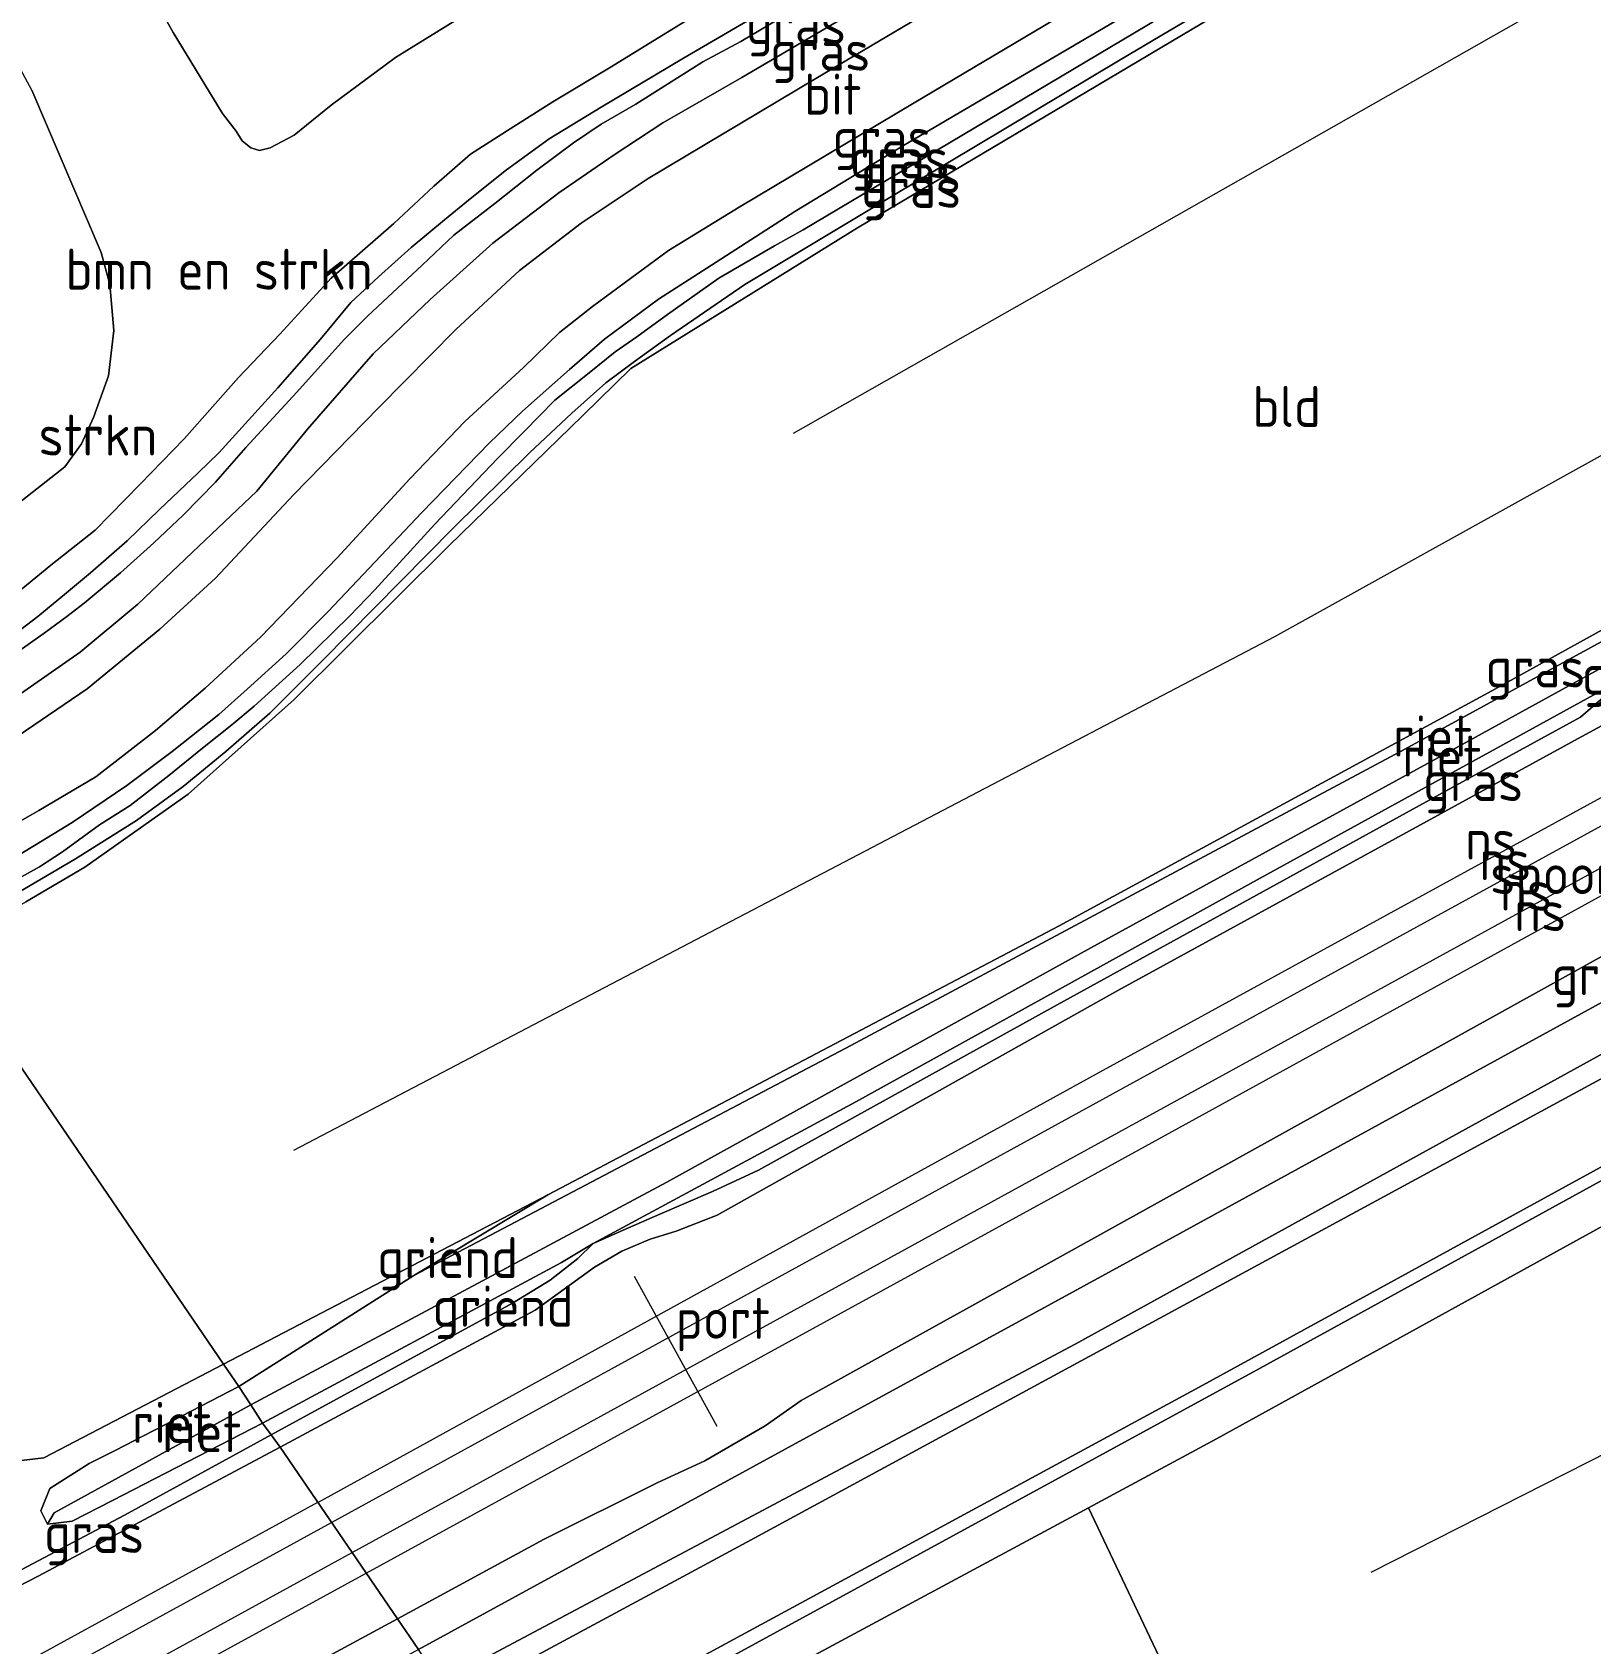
# Model space of a CAD drawing. Extents: x 253736 to 255979, y 477184 to 479215.
# Drawn here: x 254310.8 to 254406, y 477537.7 to 477636.1 of the extents above; entities that cross this region are included whole.
import ezdxf
from ezdxf.enums import TextEntityAlignment as Align

# ---------------------------------------------------------------- set-up
doc = ezdxf.new("R2010")
doc.units = 0
for name, color, linetype, lineweight in [('af-bs-rasterhekwerk', 8, 'hekwerk', 18), ('bp-b5-bomenstruiken', 8, 'Continuous', 18), ('bp-b5-grasland', 8, 'Continuous', 18), ('bp-b5-overig', 8, 'Continuous', 18), ('bp-b5-riet', 8, 'Continuous', 18), ('bw-bs-portaal', 8, 'Continuous', 18), ('gw-bs-insteekwatergang', 8, 'Continuous', 18), ('gw-bs-kruinlijn', 8, 'Continuous', 18), ('gw-bs-teenlijn', 8, 'Continuous', 18), ('og-b5-grond_ingericht', 8, 'Continuous', 18), ('og-b5-spoor', 8, 'Continuous', 18), ('og-b5-water', 8, 'Continuous', 18), ('og-bs-hoogtelijn', 8, 'Continuous', 18), ('og-bs-hulpgeometrie', 8, 'Continuous', 18), ('og-bs-spoor', 8, 'Continuous', 18), ('og-bs-terreinafscheiding', 8, 'Continuous', 18), ('vh-b5-verh_soort', 8, 'Continuous', 18), ('wh-bs-greppel', 8, 'greppel', 18), ('wh-bs-waterlijn', 8, 'Continuous', 18)]:
    doc.layers.add(name, color=color, linetype=linetype, lineweight=lineweight)
doc.styles.add('rtw_iso', font='isocp.shx')
doc.linetypes.add('greppel', pattern='A,25.5,-0.01,[14,RTW.shx,S=1,R=0,X=0,Y=0],1,[14,RTW.shx,S=1,R=0,X=0,Y=0],1,[14,RTW.shx,S=1,R=0,X=0,Y=0],1,[14,RTW.shx,S=1,R=0,X=0,Y=0],1,[14,RTW.shx,S=1,R=0,X=0,Y=0],0.5,-0.01', length=30.02)
doc.linetypes.add('hekwerk', pattern='A,7,-1.5,[1,RTW.shx,S=0.75,R=0,X=0,Y=0],-1.5', length=10)

# ---------------------------------------------------------------- blocks, each defined once
blk = doc.blocks.new('dtbattr-r')
at = {"style": 'rtw_iso'}
blk.add_attdef('TAG', text='', height=2.5, dxfattribs=at).set_placement((0, 0), align=Align.MIDDLE_CENTER)
blk = doc.blocks.new('dtbattr-l')
at = {"style": 'rtw_iso'}
blk.add_attdef('TAG', (0, 0), '', height=2.5, dxfattribs=at)
blk = doc.blocks.new('Deel_d28hz')
at = {"layer": 'af-bs-rasterhekwerk'}
for points in [[(254305.281, 477580.035, 23.264), (254310.453, 477583.014, 23.242), (254314.055, 477585.124, 23.215), (254320.361, 477589.577, 23.197), (254326.838, 477595.349, 23.179), (254336.285, 477604.744, 23.056), (254344.455, 477612.703, 23.041), (254347.383, 477615.575, 23.023), (254361.225, 477624.149, 23.005), (254388.634, 477640.439, 23.131), (254414.137, 477655.25, 23.323), (254435.341, 477667.717, 23.656), (254456.128, 477627.019, 23.476), (254426.47, 477610.52, 23.293), (254399.983, 477595.896, 23.299), (254373.551, 477581.547, 23.341), (254342.313, 477565.125, 23.425), (254322.524, 477554.771, 23.24)], [(254341.078, 477527.588, 23.417), (254375.341, 477546.014, 23.454), (254383.151, 477550.214, 23.763), (254433.305, 477577.827, 23.751), (254477.507, 477601.762, 23.709), (254480.997, 477603.677, 23.789)], [(254232.164, 477512.946, 24.131), (254223.257, 477525.936, 23.999), (254217.172, 477534.852, 23.834), (254215.819, 477537.077, 23.591), (254218.092, 477538.176, 22.697), (254233.383, 477540.146, 22.694), (254246.682, 477541.905, 22.742), (254261.564, 477543.065, 22.823), (254277.034, 477544.902, 23.048), (254293.547, 477546.947, 23.147), (254311.538, 477549.059, 23.213), (254322.524, 477554.771, 23.24)]]:
    blk.add_polyline3d(points, dxfattribs=at)
at = {"layer": 'bp-b5-bomenstruiken'}
for points in [[(254338.019, 477637.654, 23.344), (254333.029, 477634.555, 23.428), (254329.097, 477631.636, 23.449), (254326.822, 477629.818, 23.431), (254325.369, 477629.031, 23.434), (254324.718, 477628.883, 23.44), (254324.175, 477629.046, 23.437), (254323.665, 477629.462, 23.437), (254323.287, 477630.066, 23.437), (254322.449, 477631.146, 23.437), (254319.436, 477636.074, 23.458), (254316.046, 477642.141, 23.452)], [(254310.818, 477632.557, 23.344), (254315.043, 477622.648, 23.368), (254315.569, 477620.701, 23.386), (254315.809, 477617.885, 23.392), (254315.486, 477615.113, 23.365), (254314.57, 477612.573, 23.356), (254313.847, 477610.971, 23.26), (254312.824, 477609.555, 23.233), (254307.012, 477605.012, 23.149)]]:
    blk.add_polyline3d(points, dxfattribs=at)
blk.add_polyline3d([(254349.231, 477515.642, 23.345), (254341.078, 477527.588, 23.417), (254375.341, 477546.014, 23.454), (254385.479, 477524.627, 23.574), (254387.419, 477519.995, 23.544), (254387.547, 477518.707, 23.547), (254386.218, 477517.908, 23.55), (254384.874, 477517.541, 23.553), (254380.338, 477517.043, 23.541)], close=True, dxfattribs=at)
at = {"layer": 'bp-b5-grasland'}
for points in [[(254363.703, 477644.77, 23.044), (254346.085, 477633.926, 23.05), (254342.629, 477631.852, 23.152), (254340.019, 477630.191, 23.239), (254337.596, 477628.663, 23.281), (254335.354, 477626.696, 23.26), (254332.912, 477624.415, 23.257), (254329.094, 477621.074, 23.236), (254325.965, 477617.673, 23.221), (254323.433, 477615.019, 23.239), (254320.109, 477611.279, 23.23), (254317.426, 477608.499, 23.23), (254314.678, 477605.704, 23.236), (254311.979, 477603.566, 23.203), (254308.998, 477601.112, 23.101)], [(254307.012, 477605.012, 23.149), (254312.824, 477609.555, 23.233), (254313.847, 477610.971, 23.26), (254314.57, 477612.573, 23.356), (254315.486, 477615.113, 23.365), (254315.809, 477617.885, 23.392), (254315.569, 477620.701, 23.386), (254315.043, 477622.648, 23.368), (254310.818, 477632.557, 23.344)], [(254316.046, 477642.141, 23.452), (254319.436, 477636.074, 23.458), (254322.449, 477631.146, 23.437), (254323.287, 477630.066, 23.437), (254323.665, 477629.462, 23.437), (254324.175, 477629.046, 23.437), (254324.718, 477628.883, 23.44), (254325.369, 477629.031, 23.434), (254326.822, 477629.818, 23.431), (254329.097, 477631.636, 23.449), (254333.029, 477634.555, 23.428), (254338.019, 477637.654, 23.344)], [(254366.683, 477643.917, 21.73), (254350.606, 477634.516, 21.766), (254345.574, 477631.533, 21.841), (254342.411, 477629.59, 21.841), (254339.791, 477627.687, 21.841), (254337.577, 477625.918, 21.838), (254336.01, 477624.648, 21.844), (254333.973, 477622.955, 21.859), (254331.991, 477621.16, 21.859), (254330.289, 477619.604, 21.859), (254328.44, 477617.354, 21.859), (254325.83, 477614.394, 21.847), (254322.256, 477610.441, 21.847), (254320.961, 477609.192, 21.802), (254318.603, 477606.954, 21.799), (254316.631, 477605.043, 21.799), (254314.385, 477603.093, 21.799), (254312.926, 477601.863, 21.772), (254311.168, 477600.42, 21.769), (254308.822, 477598.631, 21.745)], [(254308.998, 477601.112, 23.101), (254311.979, 477603.566, 23.203), (254314.678, 477605.704, 23.236), (254317.426, 477608.499, 23.23), (254320.109, 477611.279, 23.23), (254323.433, 477615.019, 23.239), (254325.965, 477617.673, 23.221), (254329.094, 477621.074, 23.236), (254332.912, 477624.415, 23.257), (254335.354, 477626.696, 23.26), (254337.596, 477628.663, 23.281), (254340.019, 477630.191, 23.239), (254342.629, 477631.852, 23.152), (254346.085, 477633.926, 23.05), (254363.703, 477644.77, 23.044)], [(254371.107, 477643.285, 23.134), (254354.178, 477633.337, 23.152), (254349.34, 477630.563, 23.161), (254346.375, 477628.623, 23.134), (254342.999, 477626.299, 23.107), (254338.962, 477623.219, 23.089), (254335.133, 477619.775, 23.143), (254331.651, 477616.47, 23.14), (254327.641, 477611.869, 23.113), (254324.547, 477608.081, 23.095), (254320.608, 477604.326, 23.095), (254317.29, 477601.18, 23.164), (254313.765, 477598.255, 23.173), (254309.639, 477595.382, 23.164)], [(254309.89, 477598.237, 21.673), (254311.571, 477599.398, 21.667), (254312.95, 477600.417, 21.667), (254314.007, 477601.23, 21.667), (254316.219, 477603.087, 21.658), (254318.257, 477604.922, 21.64), (254320.046, 477606.617, 21.61), (254322.035, 477608.629, 21.601), (254323.878, 477610.739, 21.619), (254326.989, 477614.114, 21.679), (254329.89, 477617.34, 21.712), (254331.311, 477618.771, 21.721), (254332.854, 477620.203, 21.721), (254334.64, 477621.874, 21.733), (254336.582, 477623.718, 21.775), (254339.091, 477625.639, 21.775), (254341.655, 477627.678, 21.787), (254343.898, 477629.346, 21.787), (254345.574, 477630.487, 21.787), (254347.705, 477631.713, 21.787), (254351.787, 477634.285, 21.766), (254354.105, 477635.524, 21.73), (254380.109, 477650.956, 21.739)], [(254398.472, 477656.815, 23.362), (254358.691, 477633.265, 23.26), (254348.454, 477627.169, 23.314), (254344.368, 477624.45, 23.311), (254340.6, 477621.542, 23.296), (254336.699, 477617.945, 23.305), (254332.001, 477613.19, 23.299), (254326.797, 477607.853, 23.305), (254322.018, 477602.767, 23.314), (254318.629, 477599.648, 23.305), (254314.189, 477596.006, 23.326), (254309.979, 477593.13, 23.362)], [(254309.639, 477595.382, 23.164), (254313.765, 477598.255, 23.173), (254317.29, 477601.18, 23.164), (254320.608, 477604.326, 23.095), (254324.547, 477608.081, 23.095), (254327.641, 477611.869, 23.113), (254331.651, 477616.47, 23.14), (254335.133, 477619.775, 23.143), (254338.962, 477623.219, 23.089), (254342.999, 477626.299, 23.107), (254346.375, 477628.623, 23.134), (254349.34, 477630.563, 23.161), (254354.178, 477633.337, 23.152), (254371.107, 477643.285, 23.134)], [(254386.698, 477642.488, 23.332), (254364.156, 477629.235, 23.32), (254357.416, 477625.162, 23.326), (254352.319, 477621.879, 23.296), (254349.087, 477619.792, 23.275), (254345.777, 477617.367, 23.272), (254343.637, 477615.516, 23.308), (254340.783, 477612.956, 23.335), (254338.756, 477611.031, 23.347), (254334.634, 477606.779, 23.368), (254328.916, 477600.726, 23.365), (254326.35, 477598.148, 23.401), (254323.966, 477595.985, 23.401), (254322.233, 477594.442, 23.368), (254319.377, 477592.177, 23.398), (254316.605, 477590.108, 23.35), (254313.272, 477587.855, 23.38), (254310.969, 477586.45, 23.395), (254307.662, 477584.45, 23.344)], [(254307.26, 477586.329, 23.326), (254311.227, 477588.583, 23.326), (254314.713, 477590.645, 23.326), (254318.358, 477593.473, 23.326), (254321.402, 477596.053, 23.326), (254324.767, 477599.154, 23.326), (254329.464, 477604.011, 23.341), (254333.896, 477608.834, 23.323), (254337.261, 477612.322, 23.293), (254340.834, 477615.633, 23.299), (254343.04, 477617.76, 23.302), (254345.044, 477619.346, 23.314), (254349.684, 477622.77, 23.305), (254354.017, 477625.417, 23.278), (254364.697, 477631.779, 23.299), (254405.808, 477656.193, 23.344)], [(254382.667, 477638.767, 22.708), (254357.924, 477624.041, 22.708), (254356.158, 477623.058, 22.708), (254352.764, 477621.08, 22.708), (254349.626, 477618.86, 22.708), (254347.763, 477617.503, 22.708), (254346.433, 477616.595, 22.708), (254344.856, 477615.313, 22.708), (254342.747, 477613.624, 22.708), (254340.872, 477611.715, 22.708), (254339.25, 477610.074, 22.708), (254335.425, 477606.059, 22.708), (254331.751, 477602.051, 22.708), (254330.222, 477600.476, 22.708), (254327.196, 477597.49, 22.708), (254324.394, 477594.945, 22.708), (254323.02, 477593.813, 22.708), (254321.233, 477592.381, 22.708), (254319.169, 477590.723, 22.708), (254316.815, 477588.882, 22.708), (254314.938, 477587.7, 22.708), (254312.678, 477586.051, 22.708), (254311.268, 477585.142, 22.708), (254309.088, 477583.918, 22.708)], [(254307.662, 477584.45, 23.344), (254310.969, 477586.45, 23.395), (254313.272, 477587.855, 23.38), (254316.605, 477590.108, 23.35), (254319.377, 477592.177, 23.398), (254322.233, 477594.442, 23.368), (254323.966, 477595.985, 23.401), (254326.35, 477598.148, 23.401), (254328.916, 477600.726, 23.365), (254334.634, 477606.779, 23.368), (254338.756, 477611.031, 23.347), (254340.783, 477612.956, 23.335), (254343.637, 477615.516, 23.308), (254345.777, 477617.367, 23.272), (254349.087, 477619.792, 23.275), (254352.319, 477621.879, 23.296), (254357.416, 477625.162, 23.326), (254364.156, 477629.235, 23.32), (254386.698, 477642.488, 23.332)], [(254406.008, 477651.432, 23.296), (254377.286, 477634.415, 23.035), (254363.309, 477626.063, 23.023), (254354.352, 477620.693, 23.059), (254349.809, 477617.584, 23.041), (254347.624, 477615.986, 23.044), (254345.861, 477614.684, 23.041), (254343.784, 477612.836, 23.026), (254341.209, 477610.42, 23.047), (254336.547, 477605.827, 23.086), (254328.565, 477597.733, 23.179), (254325.352, 477594.518, 23.179), (254322.649, 477592.178, 23.173), (254320.052, 477590.055, 23.173), (254317.197, 477587.963, 23.185), (254313.468, 477585.625, 23.191), (254308.853, 477582.929, 23.218)], [(254309.088, 477583.918, 22.708), (254311.268, 477585.142, 22.708), (254312.678, 477586.051, 22.708), (254314.938, 477587.7, 22.708), (254316.815, 477588.882, 22.708), (254319.169, 477590.723, 22.708), (254321.233, 477592.381, 22.708), (254323.02, 477593.813, 22.708), (254324.394, 477594.945, 22.708), (254327.196, 477597.49, 22.708), (254330.222, 477600.476, 22.708), (254331.751, 477602.051, 22.708), (254335.425, 477606.059, 22.708), (254339.25, 477610.074, 22.708), (254340.872, 477611.715, 22.708), (254342.747, 477613.624, 22.708), (254344.856, 477615.313, 22.708), (254346.433, 477616.595, 22.708), (254347.763, 477617.503, 22.708), (254349.626, 477618.86, 22.708), (254352.764, 477621.08, 22.708), (254356.158, 477623.058, 22.708), (254357.924, 477624.041, 22.708), (254382.667, 477638.767, 22.708)], [(254388.634, 477640.439, 23.131), (254361.225, 477624.149, 23.005), (254347.383, 477615.575, 23.023), (254344.455, 477612.703, 23.041), (254336.285, 477604.744, 23.056), (254326.838, 477595.349, 23.179), (254320.361, 477589.577, 23.197), (254314.055, 477585.124, 23.215), (254310.453, 477583.014, 23.242)], [(254308.853, 477582.929, 23.218), (254313.468, 477585.625, 23.191), (254317.197, 477587.963, 23.185), (254320.052, 477590.055, 23.173), (254322.649, 477592.178, 23.173), (254325.352, 477594.518, 23.179), (254328.565, 477597.733, 23.179), (254336.547, 477605.827, 23.086), (254341.209, 477610.42, 23.047), (254343.784, 477612.836, 23.026), (254345.861, 477614.684, 23.041), (254347.624, 477615.986, 23.044), (254349.809, 477617.584, 23.041), (254354.352, 477620.693, 23.059), (254363.309, 477626.063, 23.023), (254377.286, 477634.415, 23.035), (254406.008, 477651.432, 23.296)], [(254436.836, 477610.114, 24.094), (254405.245, 477592.972, 24.043), (254377.134, 477577.594, 24.049), (254352.669, 477563.879, 23.98), (254350.168, 477562.906, 23.974), (254348.576, 477562.402, 23.989), (254346.841, 477561.681, 24.01), (254345.182, 477560.706, 24.013), (254341.547, 477558.072, 24.019), (254325.975, 477549.715, 23.915), (254325.422, 477550.463, 23.441), (254340.17, 477558.508, 23.482), (254342.458, 477559.913, 23.455), (254344.156, 477561.236, 23.449), (254345.082, 477562.146, 23.401), (254347.244, 477563.102, 23.431), (254349.172, 477563.939, 23.503), (254352.38, 477565.322, 23.509), (254355.193, 477566.62, 23.512), (254373.438, 477576.715, 23.554), (254401.041, 477591.889, 23.488), (254405.398, 477594.287, 23.515), (254406.606, 477595.343, 23.53)]]:
    blk.add_polyline3d(points, dxfattribs=at)
for points in [[(254462.896, 477629.961, 23.541), (254454.882, 477625.54, 23.494), (254428.958, 477611.075, 23.35), (254394.67, 477592.317, 23.251), (254360.517, 477574.069, 23.401), (254334.133, 477560.182, 23.401), (254342.313, 477565.125, 23.425), (254373.551, 477581.547, 23.341), (254399.983, 477595.896, 23.299), (254426.47, 477610.52, 23.293), (254456.128, 477627.019, 23.476), (254462.525, 477630.501, 23.513)], [(254464.889, 477627.067, 23.537), (254445.15, 477615.928, 23.551), (254414.307, 477598.934, 23.536), (254412.704, 477597.989, 23.482), (254410.348, 477597.336, 23.482), (254408.295, 477596.412, 23.53), (254407.541, 477596.117, 23.53), (254406.606, 477595.343, 23.53), (254405.398, 477594.287, 23.515), (254401.041, 477591.889, 23.488), (254373.438, 477576.715, 23.554), (254355.193, 477566.62, 23.512), (254352.38, 477565.322, 23.509), (254349.172, 477563.939, 23.503), (254347.244, 477563.102, 23.431), (254345.082, 477562.146, 23.401), (254361.13, 477570.788, 23.479), (254385.817, 477584.44, 23.458), (254407.653, 477596.433, 23.497), (254430.335, 477608.913, 23.503), (254450.449, 477619.952, 23.521), (254464.484, 477627.656, 23.569)], [(254473.724, 477614.238, 23.601), (254469.074, 477611.774, 23.604), (254460.49, 477607.033, 23.667), (254457.909, 477605.816, 23.634), (254454.472, 477603.673, 23.616), (254453.09, 477602.272, 23.613), (254423.588, 477586.115, 23.418), (254379.218, 477561.819, 23.481), (254334.415, 477537.35, 23.276), (254333.139, 477539.219, 23.861), (254342.099, 477544.102, 24.093), (254349.001, 477547.539, 24.093), (254351.921, 477548.87, 24.093), (254355.597, 477551.02, 24.093), (254357.79, 477552.56, 24.093), (254408.765, 477580.83, 24.105), (254411.268, 477582.128, 24.213), (254413.278, 477582.723, 24.228), (254416.323, 477584.084, 24.231), (254418.015, 477585.914, 24.228), (254470.187, 477614.756, 24.237), (254472.656, 477615.79, 24.237)], [(254475.559, 477611.573, 23.475), (254427.832, 477585.338, 23.472), (254374.527, 477555.998, 23.463), (254335.763, 477535.375, 23.255), (254334.415, 477537.35, 23.276), (254379.218, 477561.819, 23.481), (254423.588, 477586.115, 23.418), (254453.09, 477602.272, 23.613), (254454.472, 477603.673, 23.616), (254457.909, 477605.816, 23.634), (254460.49, 477607.033, 23.667), (254469.074, 477611.774, 23.604), (254473.724, 477614.238, 23.601)], [(254476.237, 477610.589, 22.647), (254412.626, 477575.437, 22.647), (254354.477, 477543.9, 22.647), (254336.542, 477534.234, 22.595), (254335.763, 477535.375, 23.255), (254374.527, 477555.998, 23.463), (254427.832, 477585.338, 23.472), (254475.559, 477611.573, 23.475)], [(254479.429, 477605.954, 23.465), (254435.269, 477581.702, 23.457), (254385.829, 477554.542, 23.514), (254339.812, 477529.442, 23.252), (254339.302, 477530.189, 22.595), (254382.107, 477553.363, 22.599), (254430.264, 477579.749, 22.647), (254479.011, 477606.56, 22.647)], [(254480.997, 477603.677, 23.789), (254477.507, 477601.762, 23.709), (254433.305, 477577.827, 23.751), (254383.151, 477550.214, 23.763), (254375.341, 477546.014, 23.454), (254341.078, 477527.588, 23.417), (254339.812, 477529.442, 23.252), (254385.829, 477554.542, 23.514), (254435.269, 477581.702, 23.457), (254479.429, 477605.954, 23.465)], [(254325.975, 477549.715, 23.915), (254311.194, 477541.841, 23.852), (254297.026, 477534.529, 23.963), (254305.035, 477539.205, 23.612), (254309.165, 477541.693, 23.483), (254316.465, 477545.557, 23.486), (254325.422, 477550.463, 23.441)], [(254334.415, 477537.35, 23.276), (254299.542, 477518.305, 23.294), (254280.96, 477508.818, 23.438), (254266.964, 477500.434, 23.504), (254245.718, 477491.038, 24.047), (254247.677, 477492.44, 23.978), (254267.827, 477503.204, 23.936), (254280.561, 477510.634, 24.014), (254284.434, 477512.773, 24.014), (254289.069, 477514.697, 24.041), (254293.205, 477516.957, 24.041), (254295.868, 477518.756, 24.023), (254304.197, 477523.572, 23.957), (254333.139, 477539.219, 23.861)]]:
    blk.add_polyline3d(points, close=True, dxfattribs=at)
at = {"layer": 'bp-b5-overig'}
for points in [[(254334.133, 477560.182, 23.401), (254323.455, 477553.407, 23.312), (254322.524, 477554.771, 23.24), (254342.313, 477565.125, 23.425)], [(254325.422, 477550.463, 23.441), (254324.898, 477551.172, 23.447), (254343.166, 477560.994, 23.491), (254345.082, 477562.146, 23.401), (254344.156, 477561.236, 23.449), (254342.458, 477559.913, 23.455), (254340.17, 477558.508, 23.482)]]:
    blk.add_polyline3d(points, close=True, dxfattribs=at)
blk.add_polyline3d([(254260.971, 477535.346, 23.222), (254260.247, 477539.734, 23.159), (254260.134, 477541.433, 23), (254261.564, 477543.065, 22.823), (254277.034, 477544.902, 23.048), (254293.547, 477546.947, 23.147), (254311.538, 477549.059, 23.213), (254322.524, 477554.771, 23.24), (254323.455, 477553.407, 23.312), (254315.908, 477549.503, 23.309), (254314.305, 477548.712, 23.3), (254311.906, 477547.183, 23.339), (254311.366, 477545.823, 23.348), (254311.762, 477545.018, 23.375), (254313.27, 477545.193, 23.432), (254315.746, 477546.454, 23.447), (254324.898, 477551.172, 23.447), (254325.422, 477550.463, 23.441), (254316.465, 477545.557, 23.486), (254309.165, 477541.693, 23.483), (254305.035, 477539.205, 23.612), (254297.026, 477534.529, 23.963)], dxfattribs=at)
at = {"layer": 'bp-b5-riet'}
for points in [[(254463.797, 477628.653, 23.08), (254446.7, 477619.11, 23.017), (254422.583, 477606.04, 23.002), (254397.761, 477592.385, 22.999), (254375.491, 477580.194, 23.008), (254349.582, 477565.88, 23.014), (254324.176, 477552.29, 22.928), (254323.455, 477553.407, 23.312), (254334.133, 477560.182, 23.401), (254360.517, 477574.069, 23.401), (254394.67, 477592.317, 23.251), (254428.958, 477611.075, 23.35), (254454.882, 477625.54, 23.494), (254462.896, 477629.961, 23.541)], [(254464.484, 477627.656, 23.569), (254450.449, 477619.952, 23.521), (254430.335, 477608.913, 23.503), (254407.653, 477596.433, 23.497), (254385.817, 477584.44, 23.458), (254361.13, 477570.788, 23.479), (254345.082, 477562.146, 23.401), (254343.166, 477560.994, 23.491), (254324.898, 477551.172, 23.447), (254324.176, 477552.29, 22.928), (254349.582, 477565.88, 23.014), (254375.491, 477580.194, 23.008), (254397.761, 477592.385, 22.999), (254422.583, 477606.04, 23.002), (254446.7, 477619.11, 23.017), (254463.797, 477628.653, 23.08)], [(254324.176, 477552.29, 22.928), (254312.166, 477545.704, 22.862), (254311.762, 477545.018, 23.375), (254311.366, 477545.823, 23.348), (254311.906, 477547.183, 23.339), (254314.305, 477548.712, 23.3), (254315.908, 477549.503, 23.309), (254323.455, 477553.407, 23.312)], [(254324.898, 477551.172, 23.447), (254315.746, 477546.454, 23.447), (254313.27, 477545.193, 23.432), (254311.762, 477545.018, 23.375), (254312.166, 477545.704, 22.862), (254324.176, 477552.29, 22.928)]]:
    blk.add_polyline3d(points, close=True, dxfattribs=at)
at = {"layer": 'bw-bs-portaal'}
blk.add_polyline3d([(254352.655, 477550.969, 32.491), (254347.619, 477560.132, 32.482)], dxfattribs=at)
at = {"layer": 'gw-bs-insteekwatergang'}
for points in [[(254427.007, 477682.076, 23.086), (254417.455, 477676.244, 23.086), (254393.176, 477662.038, 23.041), (254363.703, 477644.77, 23.044), (254346.085, 477633.926, 23.05), (254342.629, 477631.852, 23.152), (254340.019, 477630.191, 23.239), (254337.596, 477628.663, 23.281), (254335.354, 477626.696, 23.26), (254332.912, 477624.415, 23.257), (254329.094, 477621.074, 23.236), (254325.965, 477617.673, 23.221), (254323.433, 477615.019, 23.239), (254320.109, 477611.279, 23.23), (254317.426, 477608.499, 23.23), (254314.678, 477605.704, 23.236), (254311.979, 477603.566, 23.203), (254308.998, 477601.112, 23.101), (254306.139, 477599.037, 23.05), (254303.638, 477597.459, 22.963), (254300.157, 477595.184, 22.855), (254297.611, 477593.795, 22.75), (254296.347, 477593.126, 22.616)], [(254298.783, 477589.556, 23.12), (254302.684, 477591.479, 23.158), (254306.92, 477593.623, 23.164), (254309.639, 477595.382, 23.164), (254313.765, 477598.255, 23.173), (254317.29, 477601.18, 23.164), (254320.608, 477604.326, 23.095), (254324.547, 477608.081, 23.095), (254327.641, 477611.869, 23.113), (254331.651, 477616.47, 23.14), (254335.133, 477619.775, 23.143), (254338.962, 477623.219, 23.089), (254342.999, 477626.299, 23.107), (254346.375, 477628.623, 23.134), (254349.34, 477630.563, 23.161), (254354.178, 477633.337, 23.152), (254371.107, 477643.285, 23.134), (254401.514, 477661.304, 23.215), (254429.643, 477678.248, 23.194)], [(254434.32, 477671.456, 23.402), (254412.106, 477657.782, 23.374), (254386.698, 477642.488, 23.332), (254364.156, 477629.235, 23.32), (254357.416, 477625.162, 23.326), (254352.319, 477621.879, 23.296), (254349.087, 477619.792, 23.275), (254345.777, 477617.367, 23.272), (254343.637, 477615.516, 23.308), (254340.783, 477612.956, 23.335), (254338.756, 477611.031, 23.347), (254334.634, 477606.779, 23.368), (254328.916, 477600.726, 23.365), (254326.35, 477598.148, 23.401), (254323.966, 477595.985, 23.401), (254322.233, 477594.442, 23.368), (254319.377, 477592.177, 23.398), (254316.605, 477590.108, 23.35), (254313.272, 477587.855, 23.38), (254310.969, 477586.45, 23.395), (254307.662, 477584.45, 23.344), (254303.596, 477582.504, 23.315)], [(254304.773, 477580.779, 23.243), (254308.853, 477582.929, 23.218), (254313.468, 477585.625, 23.191), (254317.197, 477587.963, 23.185), (254320.052, 477590.055, 23.173), (254322.649, 477592.178, 23.173), (254325.352, 477594.518, 23.179), (254328.565, 477597.733, 23.179), (254336.547, 477605.827, 23.086), (254341.209, 477610.42, 23.047), (254343.784, 477612.836, 23.026), (254345.861, 477614.684, 23.041), (254347.624, 477615.986, 23.044), (254349.809, 477617.584, 23.041), (254354.352, 477620.693, 23.059), (254363.309, 477626.063, 23.023), (254377.286, 477634.415, 23.035), (254406.008, 477651.432, 23.296), (254423.658, 477662.019, 23.497), (254433.091, 477667.62, 23.551), (254435.876, 477669.197, 23.809)], [(254462.896, 477629.961, 23.541), (254454.882, 477625.54, 23.494), (254428.958, 477611.075, 23.35), (254394.67, 477592.317, 23.251), (254360.517, 477574.069, 23.401), (254334.133, 477560.182, 23.401), (254323.455, 477553.407, 23.312)], [(254324.898, 477551.172, 23.447), (254343.166, 477560.994, 23.491), (254345.082, 477562.146, 23.401), (254361.13, 477570.788, 23.479), (254385.817, 477584.44, 23.458), (254407.653, 477596.433, 23.497), (254430.335, 477608.913, 23.503), (254450.449, 477619.952, 23.521), (254464.484, 477627.656, 23.569)], [(254475.559, 477611.573, 23.475), (254427.832, 477585.338, 23.472), (254374.527, 477555.998, 23.463), (254335.763, 477535.375, 23.255)], [(254339.812, 477529.442, 23.252), (254385.829, 477554.542, 23.514), (254435.269, 477581.702, 23.457), (254479.429, 477605.954, 23.465)], [(254323.455, 477553.407, 23.312), (254315.908, 477549.503, 23.309), (254314.305, 477548.712, 23.3), (254311.906, 477547.183, 23.339), (254311.366, 477545.823, 23.348), (254311.762, 477545.018, 23.375), (254313.27, 477545.193, 23.432), (254315.746, 477546.454, 23.447), (254324.898, 477551.172, 23.447)]]:
    blk.add_polyline3d(points, dxfattribs=at)
at = {"layer": 'gw-bs-kruinlijn'}
for points in [[(254325.975, 477549.715, 23.915), (254341.547, 477558.072, 24.019), (254345.182, 477560.706, 24.013), (254346.841, 477561.681, 24.01), (254348.576, 477562.402, 23.989), (254350.168, 477562.906, 23.974), (254352.669, 477563.879, 23.98), (254377.134, 477577.594, 24.049), (254405.245, 477592.972, 24.043), (254436.836, 477610.114, 24.094), (254465.48, 477626.21, 24.074)], [(254472.656, 477615.79, 24.237), (254470.187, 477614.756, 24.237), (254418.015, 477585.914, 24.228), (254416.323, 477584.084, 24.231), (254413.278, 477582.723, 24.228), (254411.268, 477582.128, 24.213), (254408.765, 477580.83, 24.105), (254357.79, 477552.56, 24.093), (254355.597, 477551.02, 24.093), (254351.921, 477548.87, 24.093), (254349.001, 477547.539, 24.093), (254342.099, 477544.102, 24.093), (254333.139, 477539.219, 23.861)], [(254297.026, 477534.529, 23.963), (254311.194, 477541.841, 23.852), (254325.975, 477549.715, 23.915)], [(254333.139, 477539.219, 23.861), (254304.197, 477523.572, 23.957), (254295.868, 477518.756, 24.023), (254293.205, 477516.957, 24.041), (254289.069, 477514.697, 24.041), (254284.434, 477512.773, 24.014), (254280.561, 477510.634, 24.014), (254267.827, 477503.204, 23.936), (254247.677, 477492.44, 23.978), (254245.718, 477491.038, 24.047), (254246.005, 477489.539, 24.089), (254248.368, 477485.533, 23.963), (254250.041, 477483.222, 23.891), (254252.383, 477480.327, 23.756)]]:
    blk.add_polyline3d(points, dxfattribs=at)
at = {"layer": 'gw-bs-teenlijn'}
for points in [[(254325.422, 477550.463, 23.441), (254340.17, 477558.508, 23.482), (254342.458, 477559.913, 23.455), (254344.156, 477561.236, 23.449), (254345.082, 477562.146, 23.401), (254347.244, 477563.102, 23.431), (254349.172, 477563.939, 23.503), (254352.38, 477565.322, 23.509), (254355.193, 477566.62, 23.512), (254373.438, 477576.715, 23.554), (254401.041, 477591.889, 23.488), (254405.398, 477594.287, 23.515), (254406.606, 477595.343, 23.53), (254407.541, 477596.117, 23.53), (254408.295, 477596.412, 23.53), (254410.348, 477597.336, 23.482), (254412.704, 477597.989, 23.482), (254414.307, 477598.934, 23.536), (254445.15, 477615.928, 23.551), (254464.889, 477627.067, 23.537)], [(254334.415, 477537.35, 23.276), (254379.218, 477561.819, 23.481), (254423.588, 477586.115, 23.418), (254453.09, 477602.272, 23.613), (254454.472, 477603.673, 23.616), (254457.909, 477605.816, 23.634), (254460.49, 477607.033, 23.667), (254469.074, 477611.774, 23.604), (254473.724, 477614.238, 23.601)], [(254325.422, 477550.463, 23.441), (254316.465, 477545.557, 23.486), (254309.165, 477541.693, 23.483), (254305.035, 477539.205, 23.612), (254297.026, 477534.529, 23.963)]]:
    blk.add_polyline3d(points, dxfattribs=at)
at = {"layer": 'og-b5-grond_ingericht'}
for points in [[(254456.128, 477627.019, 23.476), (254426.47, 477610.52, 23.293), (254399.983, 477595.896, 23.299), (254373.551, 477581.547, 23.341), (254342.313, 477565.125, 23.425), (254322.524, 477554.771, 23.24), (254305.281, 477580.035, 23.264), (254310.453, 477583.014, 23.242), (254314.055, 477585.124, 23.215), (254320.361, 477589.577, 23.197), (254326.838, 477595.349, 23.179), (254336.285, 477604.744, 23.056), (254344.455, 477612.703, 23.041), (254347.383, 477615.575, 23.023), (254361.225, 477624.149, 23.005), (254388.634, 477640.439, 23.131), (254414.137, 477655.25, 23.323), (254435.341, 477667.717, 23.656)], [(254513.631, 477556.289, 23.634), (254484.72, 477544.703, 23.727), (254475.044, 477540.504, 23.73), (254456.546, 477532.481, 23.727), (254437.681, 477523.03, 23.586), (254412.969, 477510.321, 23.664), (254369.173, 477486.424, 23.48), (254349.231, 477515.642, 23.345), (254380.338, 477517.043, 23.541), (254384.874, 477517.541, 23.553), (254386.218, 477517.908, 23.55), (254387.547, 477518.707, 23.547), (254387.419, 477519.995, 23.544), (254385.479, 477524.627, 23.574), (254375.341, 477546.014, 23.454), (254383.151, 477550.214, 23.763), (254433.305, 477577.827, 23.751), (254477.507, 477601.762, 23.709), (254480.997, 477603.677, 23.789), (254489.262, 477591.676, 23.792), (254504.776, 477569.147, 23.612)], [(254322.524, 477554.771, 23.24), (254311.538, 477549.059, 23.213), (254293.547, 477546.947, 23.147), (254277.034, 477544.902, 23.048), (254261.564, 477543.065, 22.823), (254246.682, 477541.905, 22.742), (254233.383, 477540.146, 22.694), (254218.092, 477538.176, 22.697), (254221.338, 477552.046, 22.844), (254224.765, 477553.322, 22.88), (254242.829, 477559.226, 22.937), (254267.002, 477566.99, 23.045), (254287.212, 477573.543, 23.228), (254291.548, 477573.314, 23.306), (254295.741, 477574.876, 23.279), (254298.734, 477576.61, 23.399), (254305.281, 477580.035, 23.264)]]:
    blk.add_polyline3d(points, close=True, dxfattribs=at)
at = {"layer": 'og-b5-spoor'}
blk.add_polyline3d([(254470.187, 477614.756, 24.237), (254418.015, 477585.914, 24.228), (254416.323, 477584.084, 24.231), (254413.278, 477582.723, 24.228), (254411.268, 477582.128, 24.213), (254408.765, 477580.83, 24.105), (254357.79, 477552.56, 24.093), (254355.597, 477551.02, 24.093), (254351.921, 477548.87, 24.093), (254349.001, 477547.539, 24.093), (254342.099, 477544.102, 24.093), (254333.139, 477539.219, 23.861), (254325.975, 477549.715, 23.915), (254341.547, 477558.072, 24.019), (254345.182, 477560.706, 24.013), (254346.841, 477561.681, 24.01), (254348.576, 477562.402, 23.989), (254350.168, 477562.906, 23.974), (254352.669, 477563.879, 23.98), (254377.134, 477577.594, 24.049), (254405.245, 477592.972, 24.043), (254436.836, 477610.114, 24.094), (254465.48, 477626.21, 24.074)], dxfattribs=at)
blk.add_polyline3d([(254333.139, 477539.219, 23.861), (254304.197, 477523.572, 23.957), (254295.868, 477518.756, 24.023), (254293.205, 477516.957, 24.041), (254289.069, 477514.697, 24.041), (254284.434, 477512.773, 24.014), (254280.561, 477510.634, 24.014), (254267.827, 477503.204, 23.936), (254247.677, 477492.44, 23.978), (254245.718, 477491.038, 24.047), (254244.42, 477491.066, 24.255), (254243.438, 477492.841, 24.327), (254241.682, 477495.92, 24.375), (254241.85, 477496.021, 24.375), (254240.109, 477499.426, 24.363), (254239.626, 477499.136, 24.357), (254238.964, 477500.388, 24.297), (254237.724, 477501.141, 24.255), (254239.268, 477502.191, 24.164), (254284.338, 477526.866, 24.005), (254297.026, 477534.529, 23.963), (254311.194, 477541.841, 23.852), (254325.975, 477549.715, 23.915)], close=True, dxfattribs=at)
at = {"layer": 'og-b5-water'}
for points in [[(254380.109, 477650.956, 21.739), (254354.105, 477635.524, 21.73), (254351.787, 477634.285, 21.766), (254347.705, 477631.713, 21.787), (254345.574, 477630.487, 21.787), (254343.898, 477629.346, 21.787), (254341.655, 477627.678, 21.787), (254339.091, 477625.639, 21.775), (254336.582, 477623.718, 21.775), (254334.64, 477621.874, 21.733), (254332.854, 477620.203, 21.721), (254331.311, 477618.771, 21.721), (254329.89, 477617.34, 21.712), (254326.989, 477614.114, 21.679), (254323.878, 477610.739, 21.619), (254322.035, 477608.629, 21.601), (254320.046, 477606.617, 21.61), (254318.257, 477604.922, 21.64), (254316.219, 477603.087, 21.658), (254314.007, 477601.23, 21.667), (254312.95, 477600.417, 21.667), (254311.571, 477599.398, 21.667), (254309.89, 477598.237, 21.673)], [(254308.822, 477598.631, 21.745), (254311.168, 477600.42, 21.769), (254312.926, 477601.863, 21.772), (254314.385, 477603.093, 21.799), (254316.631, 477605.043, 21.799), (254318.603, 477606.954, 21.799), (254320.961, 477609.192, 21.802), (254322.256, 477610.441, 21.847), (254325.83, 477614.394, 21.847), (254328.44, 477617.354, 21.859), (254330.289, 477619.604, 21.859), (254331.991, 477621.16, 21.859), (254333.973, 477622.955, 21.859), (254336.01, 477624.648, 21.844), (254337.577, 477625.918, 21.838), (254339.791, 477627.687, 21.841), (254342.411, 477629.59, 21.841), (254345.574, 477631.533, 21.841), (254350.606, 477634.516, 21.766), (254366.683, 477643.917, 21.73)]]:
    blk.add_polyline3d(points, dxfattribs=at)
blk.add_polyline3d([(254479.011, 477606.56, 22.647), (254430.264, 477579.749, 22.647), (254382.107, 477553.363, 22.599), (254339.302, 477530.189, 22.595), (254336.542, 477534.234, 22.595), (254354.477, 477543.9, 22.647), (254412.626, 477575.437, 22.647), (254476.237, 477610.589, 22.647)], close=True, dxfattribs=at)
at = {"layer": 'og-bs-hoogtelijn'}
for points in [[(254326.809, 477567.841, 23.373), (254386.717, 477599.202, 23.181), (254441.364, 477629.509, 23.325), (254429.056, 477652.345, 23.436), (254357.304, 477611.594, 23.148)], [(254392.599, 477542.083, 23.478), (254441.518, 477566.914, 23.586), (254489.262, 477591.676, 23.792)]]:
    blk.add_polyline3d(points, dxfattribs=at)
at = {"layer": 'og-bs-hulpgeometrie'}
for points in [[(254305.281, 477580.035, 23.264), (254322.524, 477554.771, 23.24), (254323.455, 477553.407, 23.312), (254324.176, 477552.29, 22.928), (254324.898, 477551.172, 23.447), (254325.422, 477550.463, 23.441), (254325.975, 477549.715, 23.915), (254333.139, 477539.219, 23.861), (254334.415, 477537.35, 23.276)], [(254312.166, 477545.704, 22.862), (254311.762, 477545.018, 23.375)]]:
    blk.add_polyline3d(points, dxfattribs=at)
at = {"layer": 'og-bs-spoor'}
for points in [[(254328.269, 477546.339, 24.258), (254376.242, 477572.72, 24.415), (254421.863, 477597.695, 24.442), (254467.796, 477622.847, 24.529)], [(254329.12, 477545.107, 24.267), (254394.981, 477581.249, 24.406), (254456.009, 477614.677, 24.52), (254468.648, 477621.609, 24.537)], [(254330.372, 477543.273, 24.204), (254387.104, 477574.369, 24.4), (254451.424, 477609.628, 24.499), (254469.915, 477619.769, 24.514)], [(254331.232, 477542.013, 24.186), (254373.488, 477565.152, 24.349), (254415.705, 477588.353, 24.454), (254470.772, 477618.525, 24.562)]]:
    blk.add_polyline3d(points, dxfattribs=at)
at = {"layer": 'og-bs-terreinafscheiding'}
for points in [[(254422.551, 477688.546, 23.235), (254403.916, 477677.455, 23.194), (254387.093, 477667.588, 23.248), (254378.675, 477662.96, 23.275), (254373.124, 477658.806, 23.236), (254365.176, 477653.889, 23.167), (254352.004, 477646.224, 23.17), (254343.924, 477641.422, 23.275), (254338.019, 477637.654, 23.344), (254333.029, 477634.555, 23.428), (254329.097, 477631.636, 23.449), (254326.822, 477629.818, 23.431), (254325.369, 477629.031, 23.434), (254324.718, 477628.883, 23.44), (254324.175, 477629.046, 23.437), (254323.665, 477629.462, 23.437), (254323.287, 477630.066, 23.437), (254322.449, 477631.146, 23.437), (254319.436, 477636.074, 23.458), (254316.046, 477642.141, 23.452), (254314.108, 477645.868, 23.572)], [(254300.029, 477587.73, 23.233), (254305.52, 477590.487, 23.329), (254309.979, 477593.13, 23.362), (254314.189, 477596.006, 23.326), (254318.629, 477599.648, 23.305), (254322.018, 477602.767, 23.314), (254326.797, 477607.853, 23.305), (254332.001, 477613.19, 23.299), (254336.699, 477617.945, 23.305), (254340.6, 477621.542, 23.296), (254344.368, 477624.45, 23.311), (254348.454, 477627.169, 23.314), (254358.691, 477633.265, 23.26), (254398.472, 477656.815, 23.362), (254430.769, 477676.612, 23.328)], [(254302.583, 477583.988, 23.326), (254307.26, 477586.329, 23.326), (254311.227, 477588.583, 23.326), (254314.713, 477590.645, 23.326), (254318.358, 477593.473, 23.326), (254321.402, 477596.053, 23.326), (254324.767, 477599.154, 23.326), (254329.464, 477604.011, 23.341), (254333.896, 477608.834, 23.323), (254337.261, 477612.322, 23.293), (254340.834, 477615.633, 23.299), (254343.04, 477617.76, 23.302), (254345.044, 477619.346, 23.314), (254349.684, 477622.77, 23.305), (254354.017, 477625.417, 23.278), (254364.697, 477631.779, 23.299), (254405.808, 477656.193, 23.344), (254433.342, 477672.876, 23.325)], [(254294.348, 477596.054, 23.045), (254296.846, 477597.643, 23.056), (254298.641, 477598.784, 23.056), (254303.467, 477602.255, 23.083), (254307.012, 477605.012, 23.149), (254312.824, 477609.555, 23.233), (254313.847, 477610.971, 23.26), (254314.57, 477612.573, 23.356), (254315.486, 477615.113, 23.365), (254315.809, 477617.885, 23.392), (254315.569, 477620.701, 23.386), (254315.043, 477622.648, 23.368), (254310.818, 477632.557, 23.344), (254305.92, 477641.576, 23.473)], [(254334.133, 477560.182, 23.401), (254342.313, 477565.125, 23.425)], [(254349.231, 477515.642, 23.345), (254380.338, 477517.043, 23.541), (254384.874, 477517.541, 23.553), (254386.218, 477517.908, 23.55), (254387.547, 477518.707, 23.547), (254387.419, 477519.995, 23.544), (254385.479, 477524.627, 23.574), (254375.341, 477546.014, 23.454)]]:
    blk.add_polyline3d(points, dxfattribs=at)
at = {"layer": 'vh-b5-verh_soort'}
for points in [[(254405.808, 477656.193, 23.344), (254364.697, 477631.779, 23.299), (254354.017, 477625.417, 23.278), (254349.684, 477622.77, 23.305), (254345.044, 477619.346, 23.314), (254343.04, 477617.76, 23.302), (254340.834, 477615.633, 23.299), (254337.261, 477612.322, 23.293), (254333.896, 477608.834, 23.323), (254329.464, 477604.011, 23.341), (254324.767, 477599.154, 23.326), (254321.402, 477596.053, 23.326), (254318.358, 477593.473, 23.326), (254314.713, 477590.645, 23.326), (254311.227, 477588.583, 23.326), (254307.26, 477586.329, 23.326)], [(254309.979, 477593.13, 23.362), (254314.189, 477596.006, 23.326), (254318.629, 477599.648, 23.305), (254322.018, 477602.767, 23.314), (254326.797, 477607.853, 23.305), (254332.001, 477613.19, 23.299), (254336.699, 477617.945, 23.305), (254340.6, 477621.542, 23.296), (254344.368, 477624.45, 23.311), (254348.454, 477627.169, 23.314), (254358.691, 477633.265, 23.26), (254398.472, 477656.815, 23.362)]]:
    blk.add_polyline3d(points, dxfattribs=at)
at = {"layer": 'wh-bs-greppel'}
for points in [[(254309.088, 477583.918, 22.708), (254311.268, 477585.142, 22.708), (254312.678, 477586.051, 22.708), (254314.938, 477587.7, 22.708), (254316.815, 477588.882, 22.708), (254319.169, 477590.723, 22.708), (254321.233, 477592.381, 22.708), (254323.02, 477593.813, 22.708), (254324.394, 477594.945, 22.708), (254327.196, 477597.49, 22.708), (254330.222, 477600.476, 22.708), (254331.751, 477602.051, 22.708), (254335.425, 477606.059, 22.708), (254339.25, 477610.074, 22.708), (254340.872, 477611.715, 22.708), (254342.747, 477613.624, 22.708), (254344.856, 477615.313, 22.708), (254346.433, 477616.595, 22.708), (254347.763, 477617.503, 22.708), (254349.626, 477618.86, 22.708), (254352.764, 477621.08, 22.708), (254356.158, 477623.058, 22.708), (254357.924, 477624.041, 22.708), (254382.667, 477638.767, 22.708)], [(254324.176, 477552.29, 22.928), (254349.582, 477565.88, 23.014), (254375.491, 477580.194, 23.008), (254397.761, 477592.385, 22.999), (254422.583, 477606.04, 23.002), (254446.7, 477619.11, 23.017), (254463.797, 477628.653, 23.08)], [(254324.176, 477552.29, 22.928), (254312.166, 477545.704, 22.862)]]:
    blk.add_polyline3d(points, dxfattribs=at)
at = {"layer": 'wh-bs-waterlijn'}
for points in [[(254428.066, 477680.538, 21.886), (254424.617, 477678.433, 21.88), (254406.507, 477667.574, 21.754), (254385.641, 477655.101, 21.745), (254366.683, 477643.917, 21.73), (254350.606, 477634.516, 21.766), (254345.574, 477631.533, 21.841), (254342.411, 477629.59, 21.841), (254339.791, 477627.687, 21.841), (254337.577, 477625.918, 21.838), (254336.01, 477624.648, 21.844), (254333.973, 477622.955, 21.859), (254331.991, 477621.16, 21.859), (254330.289, 477619.604, 21.859), (254328.44, 477617.354, 21.859), (254325.83, 477614.394, 21.847), (254322.256, 477610.441, 21.847), (254320.961, 477609.192, 21.802), (254318.603, 477606.954, 21.799), (254316.631, 477605.043, 21.799), (254314.385, 477603.093, 21.799), (254312.926, 477601.863, 21.772), (254311.168, 477600.42, 21.769), (254308.822, 477598.631, 21.745)], [(254309.89, 477598.237, 21.673), (254311.571, 477599.398, 21.667), (254312.95, 477600.417, 21.667), (254314.007, 477601.23, 21.667), (254316.219, 477603.087, 21.658), (254318.257, 477604.922, 21.64), (254320.046, 477606.617, 21.61), (254322.035, 477608.629, 21.601), (254323.878, 477610.739, 21.619), (254326.989, 477614.114, 21.679), (254329.89, 477617.34, 21.712), (254331.311, 477618.771, 21.721), (254332.854, 477620.203, 21.721), (254334.64, 477621.874, 21.733), (254336.582, 477623.718, 21.775), (254339.091, 477625.639, 21.775), (254341.655, 477627.678, 21.787), (254343.898, 477629.346, 21.787), (254345.574, 477630.487, 21.787), (254347.705, 477631.713, 21.787), (254351.787, 477634.285, 21.766), (254354.105, 477635.524, 21.73), (254380.109, 477650.956, 21.739)], [(254476.237, 477610.589, 22.647), (254412.626, 477575.437, 22.647), (254354.477, 477543.9, 22.647), (254336.542, 477534.234, 22.595)], [(254339.302, 477530.189, 22.595), (254382.107, 477553.363, 22.599), (254430.264, 477579.749, 22.647), (254479.011, 477606.56, 22.647)]]:
    blk.add_polyline3d(points, dxfattribs=at)
at = {"layer": 'bp-b5-bomenstruiken'}
ref = blk.add_blockref('dtbattr-r', (254312.867188, 477619.625, 23.354), dxfattribs=at)
ref.add_attrib('TAG', 'bmn en strkn', dxfattribs={"layer": '0', "height": 2.5, "style": 'rtw_iso'}).set_placement((254312.867188, 477619.625, 23.354), align=Align.BOTTOM_LEFT)
ref = blk.add_blockref('dtbattr-r', (254299.71875, 477609.5, 25.311606), dxfattribs=at)
ref.add_attrib('TAG', 'bmn en strkn', dxfattribs={"layer": '0', "height": 2.5, "style": 'rtw_iso'}).set_placement((254299.71875, 477609.5, 25.311606), align=Align.BOTTOM_LEFT)
at = {"layer": 'bp-b5-grasland'}
ref = blk.add_blockref('dtbattr-r', (254354.421875, 477634.625, 22.2515), dxfattribs=at)
ref.add_attrib('TAG', 'gras', dxfattribs={"layer": '0', "height": 2.5, "style": 'rtw_iso'}).set_placement((254354.421875, 477634.625, 22.2515), align=Align.BOTTOM_LEFT)
ref = blk.add_blockref('dtbattr-r', (254355.90625, 477633, 23.219771), dxfattribs=at)
ref.add_attrib('TAG', 'gras', dxfattribs={"layer": '0', "height": 2.5, "style": 'rtw_iso'}).set_placement((254355.90625, 477633, 23.219771), align=Align.BOTTOM_LEFT)
ref = blk.add_blockref('dtbattr-r', (254359.710938, 477627.6875, 23.336073), dxfattribs=at)
ref.add_attrib('TAG', 'gras', dxfattribs={"layer": '0', "height": 2.5, "style": 'rtw_iso'}).set_placement((254359.710938, 477627.6875, 23.336073), align=Align.BOTTOM_LEFT)
ref = blk.add_blockref('dtbattr-r', (254360.757812, 477626.4375, 22.991942), dxfattribs=at)
ref.add_attrib('TAG', 'gras', dxfattribs={"layer": '0', "height": 2.5, "style": 'rtw_iso'}).set_placement((254360.757812, 477626.4375, 22.991942), align=Align.BOTTOM_LEFT)
ref = blk.add_blockref('dtbattr-r', (254361.4375, 477625.53125, 22.938588), dxfattribs=at)
ref.add_attrib('TAG', 'gras', dxfattribs={"layer": '0', "height": 2.5, "style": 'rtw_iso'}).set_placement((254361.4375, 477625.53125, 22.938588), align=Align.BOTTOM_LEFT)
ref = blk.add_blockref('dtbattr-r', (254361.453125, 477624.625, 23.222286), dxfattribs=at)
ref.add_attrib('TAG', 'gras', dxfattribs={"layer": '0', "height": 2.5, "style": 'rtw_iso'}).set_placement((254361.453125, 477624.625, 23.222286), align=Align.BOTTOM_LEFT)
ref = blk.add_blockref('dtbattr-r', (254399.585938, 477595.34375, 23.409692), dxfattribs=at)
ref.add_attrib('TAG', 'gras', dxfattribs={"layer": '0', "height": 2.5, "style": 'rtw_iso'}).set_placement((254399.585938, 477595.34375, 23.409692), align=Align.BOTTOM_LEFT)
ref = blk.add_blockref('dtbattr-r', (254405.476562, 477594.90625, 23.506739), dxfattribs=at)
ref.add_attrib('TAG', 'gras', dxfattribs={"layer": '0', "height": 2.5, "style": 'rtw_iso'}).set_placement((254405.476562, 477594.90625, 23.506739), align=Align.BOTTOM_LEFT)
ref = blk.add_blockref('dtbattr-r', (254395.773438, 477588.40625, 23.69225), dxfattribs=at)
ref.add_attrib('TAG', 'gras', dxfattribs={"layer": '0', "height": 2.5, "style": 'rtw_iso'}).set_placement((254395.773438, 477588.40625, 23.69225), align=Align.BOTTOM_LEFT)
ref = blk.add_blockref('dtbattr-r', (254403.617188, 477576.5625, 23.883304), dxfattribs=at)
ref.add_attrib('TAG', 'gras', dxfattribs={"layer": '0', "height": 2.5, "style": 'rtw_iso'}).set_placement((254403.617188, 477576.5625, 23.883304), align=Align.BOTTOM_LEFT)
ref = blk.add_blockref('dtbattr-r', (254311.554688, 477542.5, 23.708375), dxfattribs=at)
ref.add_attrib('TAG', 'gras', dxfattribs={"layer": '0', "height": 2.5, "style": 'rtw_iso'}).set_placement((254311.554688, 477542.5, 23.708375), align=Align.BOTTOM_LEFT)
at = {"layer": 'bp-b5-overig'}
ref = blk.add_blockref('dtbattr-r', (254331.898438, 477559.28125, 23.3558), dxfattribs=at)
ref.add_attrib('TAG', 'griend', dxfattribs={"layer": '0', "height": 2.5, "style": 'rtw_iso'}).set_placement((254331.898438, 477559.28125, 23.3558), align=Align.BOTTOM_LEFT)
ref = blk.add_blockref('dtbattr-r', (254335.28125, 477556.3125, 23.450875), dxfattribs=at)
ref.add_attrib('TAG', 'griend', dxfattribs={"layer": '0', "height": 2.5, "style": 'rtw_iso'}).set_placement((254335.28125, 477556.3125, 23.450875), align=Align.BOTTOM_LEFT)
at = {"layer": 'bp-b5-riet'}
ref = blk.add_blockref('dtbattr-r', (254393.945312, 477591.125, 23.191867), dxfattribs=at)
ref.add_attrib('TAG', 'riet', dxfattribs={"layer": '0', "height": 2.5, "style": 'rtw_iso'}).set_placement((254393.945312, 477591.125, 23.191867), align=Align.BOTTOM_LEFT)
ref = blk.add_blockref('dtbattr-r', (254394.515625, 477589.90625, 23.293118), dxfattribs=at)
ref.add_attrib('TAG', 'riet', dxfattribs={"layer": '0', "height": 2.5, "style": 'rtw_iso'}).set_placement((254394.515625, 477589.90625, 23.293118), align=Align.BOTTOM_LEFT)
ref = blk.add_blockref('dtbattr-r', (254316.9375, 477549.21875, 23.189), dxfattribs=at)
ref.add_attrib('TAG', 'riet', dxfattribs={"layer": '0', "height": 2.5, "style": 'rtw_iso'}).set_placement((254316.9375, 477549.21875, 23.189), align=Align.BOTTOM_LEFT)
ref = blk.add_blockref('dtbattr-r', (254318.78125, 477548.65625, 23.276857), dxfattribs=at)
ref.add_attrib('TAG', 'riet', dxfattribs={"layer": '0', "height": 2.5, "style": 'rtw_iso'}).set_placement((254318.78125, 477548.65625, 23.276857), align=Align.BOTTOM_LEFT)
at = {"layer": 'bw-bs-portaal'}
ref = blk.add_blockref('dtbattr-l', (254350.124347, 477555.573523, 32.486477), dxfattribs=at)
ref.add_attrib('TAG', 'port', dxfattribs={"layer": '0', "height": 2.5, "style": 'rtw_iso'}).set_placement((254350.124347, 477555.573523, 32.486477), align=Align.BOTTOM_LEFT)
at = {"layer": 'og-b5-grond_ingericht'}
ref = blk.add_blockref('dtbattr-r', (254385.359375, 477611.25, 23.256947), dxfattribs=at)
ref.add_attrib('TAG', 'bld', dxfattribs={"layer": '0', "height": 2.5, "style": 'rtw_iso'}).set_placement((254385.359375, 477611.25, 23.256947), align=Align.BOTTOM_LEFT)
at = {"layer": 'og-b5-spoor'}
ref = blk.add_blockref('dtbattr-r', (254399.875, 477582.71875, 24.149793), dxfattribs=at)
ref.add_attrib('TAG', 'spoorbaan', dxfattribs={"layer": '0', "height": 2.5, "style": 'rtw_iso'}).set_placement((254399.875, 477582.71875, 24.149793), align=Align.BOTTOM_LEFT)
at = {"layer": 'og-bs-spoor'}
ref = blk.add_blockref('dtbattr-l', (254398.359527, 477584.828135, 24.42809), dxfattribs=at)
ref.add_attrib('TAG', 'ns', dxfattribs={"layer": '0', "height": 2.5, "style": 'rtw_iso'}).set_placement((254398.359527, 477584.828135, 24.42809), align=Align.BOTTOM_LEFT)
ref = blk.add_blockref('dtbattr-l', (254399.222483, 477583.572266, 24.413923), dxfattribs=at)
ref.add_attrib('TAG', 'ns', dxfattribs={"layer": '0', "height": 2.5, "style": 'rtw_iso'}).set_placement((254399.222483, 477583.572266, 24.413923), align=Align.BOTTOM_LEFT)
ref = blk.add_blockref('dtbattr-l', (254400.495796, 477581.710127, 24.420612), dxfattribs=at)
ref.add_attrib('TAG', 'ns', dxfattribs={"layer": '0', "height": 2.5, "style": 'rtw_iso'}).set_placement((254400.495796, 477581.710127, 24.420612), align=Align.BOTTOM_LEFT)
ref = blk.add_blockref('dtbattr-l', (254401.350837, 477580.46445, 24.418299), dxfattribs=at)
ref.add_attrib('TAG', 'ns', dxfattribs={"layer": '0', "height": 2.5, "style": 'rtw_iso'}).set_placement((254401.350837, 477580.46445, 24.418299), align=Align.BOTTOM_LEFT)
at = {"layer": 'vh-b5-verh_soort'}
ref = blk.add_blockref('dtbattr-r', (254357.96875, 477630.3125, 23.314088), dxfattribs=at)
ref.add_attrib('TAG', 'bit', dxfattribs={"layer": '0', "height": 2.5, "style": 'rtw_iso'}).set_placement((254357.96875, 477630.3125, 23.314088), align=Align.BOTTOM_LEFT)

msp = doc.modelspace()

# ---------------------------------------------------------------- linework, layer by layer
at = {"layer": 'og-bs-spoor'}
for points in [[(254073.194, 477406.628, 23.932), (254124.363, 477434.68, 24.072), (254198.467, 477475.258, 24.186), (254268.624, 477513.684, 24.219), (254328.272, 477546.349, 24.222)], [(254074.185, 477405.543, 23.929), (254160.193, 477452.553, 24.081), (254228.125, 477489.819, 24.255), (254299.102, 477528.672, 24.285), (254329.12, 477545.107, 24.267)], [(254075.759, 477403.82, 23.932), (254132.329, 477434.843, 24.078), (254196.871, 477470.185, 24.189), (254266.834, 477508.464, 24.243), (254330.372, 477543.273, 24.204)], [(254076.798, 477402.683, 23.896), (254118.717, 477425.65, 24.117), (254166.465, 477451.779, 24.165), (254218.31, 477480.237, 24.243), (254275.406, 477511.509, 24.246), (254331.232, 477542.013, 24.186)]]:
    msp.add_polyline3d(points, dxfattribs=at)

# ---------------------------------------------------------------- block references
at = {"linetype": 'ByBlock'}
msp.add_blockref('Deel_d28hz', (0, 0), dxfattribs=at)
msp.add_blockref('Deel_d28hz', (0, 0), dxfattribs=at)

doc.saveas('drawing.dxf')
